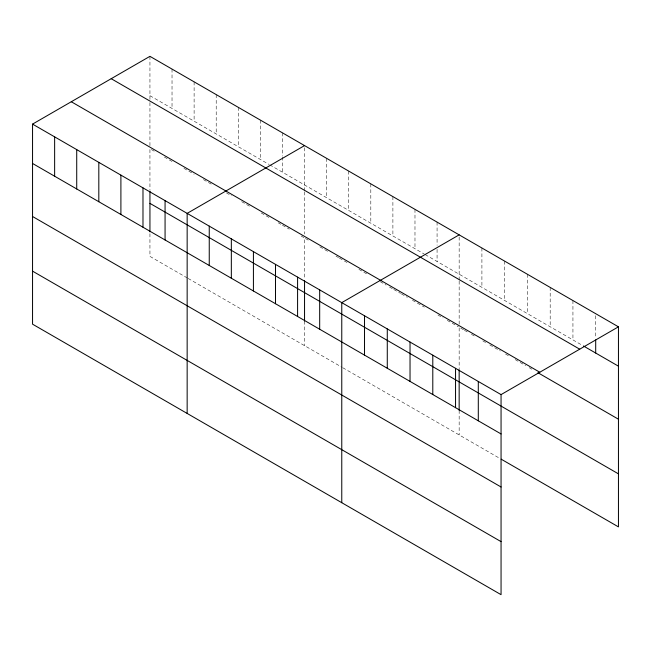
<?xml version="1.0" encoding="UTF-8"?>
<svg xmlns="http://www.w3.org/2000/svg" width="651" height="651" viewBox="0 0 651 651"><rect width="100%" height="100%" fill="white"/><g stroke="black" fill="none" stroke-linecap="round" stroke-linejoin="round"><path stroke-width="0.49" stroke-dasharray="3.25 2.44" d="M304.546 191.825L304.546 234.051M304.546 190.841L304.546 145.596M459.158 281.086L459.158 324.296M459.158 280.101L459.158 234.856M149.942 95.689L268.871 164.353M269.717 164.841L424.33 254.102M425.176 254.59L582.564 345.461M154.189 151.17L149.942 148.721L149.942 190.206M164.386 157.062L172.027 161.472M183.924 168.34L194.112 174.224M203.462 179.619L212.804 185.014M226.393 192.859L231.496 195.805M241.684 201.688L251.034 207.083M261.222 212.967L270.572 218.362M278.213 222.78L280.768 224.253M282.461 225.23L289.256 229.152M301.153 236.02L304.546 237.981L304.546 279.474M305.4 238.469L308.794 240.439M319.844 246.81L328.332 251.717M335.981 256.128L338.528 257.601M339.383 258.089L347.024 262.508M358.921 269.376L366.562 273.786M380.151 281.631L386.1 285.065M389.501 287.026L392.895 288.987M393.749 289.483L400.544 293.406M401.39 293.894L407.339 297.328M412.433 300.274L424.33 307.134M437.92 314.986L443.014 317.924M447.261 320.382L458.304 326.753M463.536 329.772L459.158 327.241L459.158 368.735M464.407 330.277L467.906 332.295M471.414 334.321L474.913 336.339M482.79 340.888L486.289 342.906M489.788 344.932L500.293 350.995M505.542 354.03L509.92 356.553M515.169 359.588L525.674 365.65M529.173 367.669L531.802 369.182M187.317 277.977L149.942 256.396L149.942 231.846M188.172 278.465L341.93 367.237M342.776 367.734L499.415 458.166M595.698 315.702L595.698 337.902M572.937 300.55L572.937 339.903M550.185 287.408L550.185 326.761M527.424 274.274L527.424 313.627M504.671 261.132L504.671 300.485M481.911 247.998L481.911 287.351M459.158 410.366L459.158 434.925M437.073 222.105L437.073 245.313M437.073 249.349L437.073 261.458M414.98 209.353L414.98 248.706M392.895 196.602L392.895 235.955M370.81 183.851L370.81 223.203M348.724 171.099L348.724 210.452M326.639 158.348L326.639 197.701M304.546 321.106L304.546 345.657M282.461 132.845L282.461 156.053M282.461 157.062L282.461 172.198M260.376 120.093L260.376 159.446M238.29 107.342L238.29 146.695M216.205 94.59L216.205 133.943M194.112 81.839L194.112 121.192M172.027 69.087L172.027 108.44M149.942 56.336L149.942 101.58M149.942 102.565L149.942 145.775"/><path stroke-width="0.98" d="M32.55 124.113L501.058 394.604L501.058 594.664L32.55 324.174L32.55 124.113L149.942 56.336L618.45 326.826L618.45 526.887L501.172 459.175M304.546 145.596L187.154 213.373L187.154 413.434M459.158 234.856L341.767 302.634L341.767 502.694M501.058 394.604L618.45 326.826M583.442 345.966L618.45 366.179M111.199 78.698L579.707 349.188M71.293 101.743L539.801 372.234M537.929 372.722L618.45 419.211M149.942 203.364L618.45 473.855M32.55 163.466L501.058 433.948M32.55 216.498L501.058 486.989M32.55 271.142L501.058 541.632M595.698 339.92L595.698 353.037M478.298 381.462L478.298 420.815M459.158 369.744L459.158 410.366M455.545 368.328L455.545 407.672M432.793 355.186L432.793 394.539M410.032 342.052L410.032 381.396M387.28 328.91L387.28 368.263M364.519 315.776L364.519 355.12M319.682 289.882L319.682 329.235M304.546 280.483L304.546 321.106M297.588 277.131L297.588 316.484M275.503 264.379L275.503 303.732M253.418 251.628L253.418 290.981M231.333 238.876L231.333 278.229M209.248 226.125L209.248 265.478M165.069 200.622L165.069 239.975M149.942 191.223L149.942 231.846M142.984 187.87L142.984 227.223M120.899 175.119L120.899 214.472M98.814 162.368L98.814 201.72M76.72 149.616L76.72 188.969M54.635 136.865L54.635 176.218"/></g></svg>
